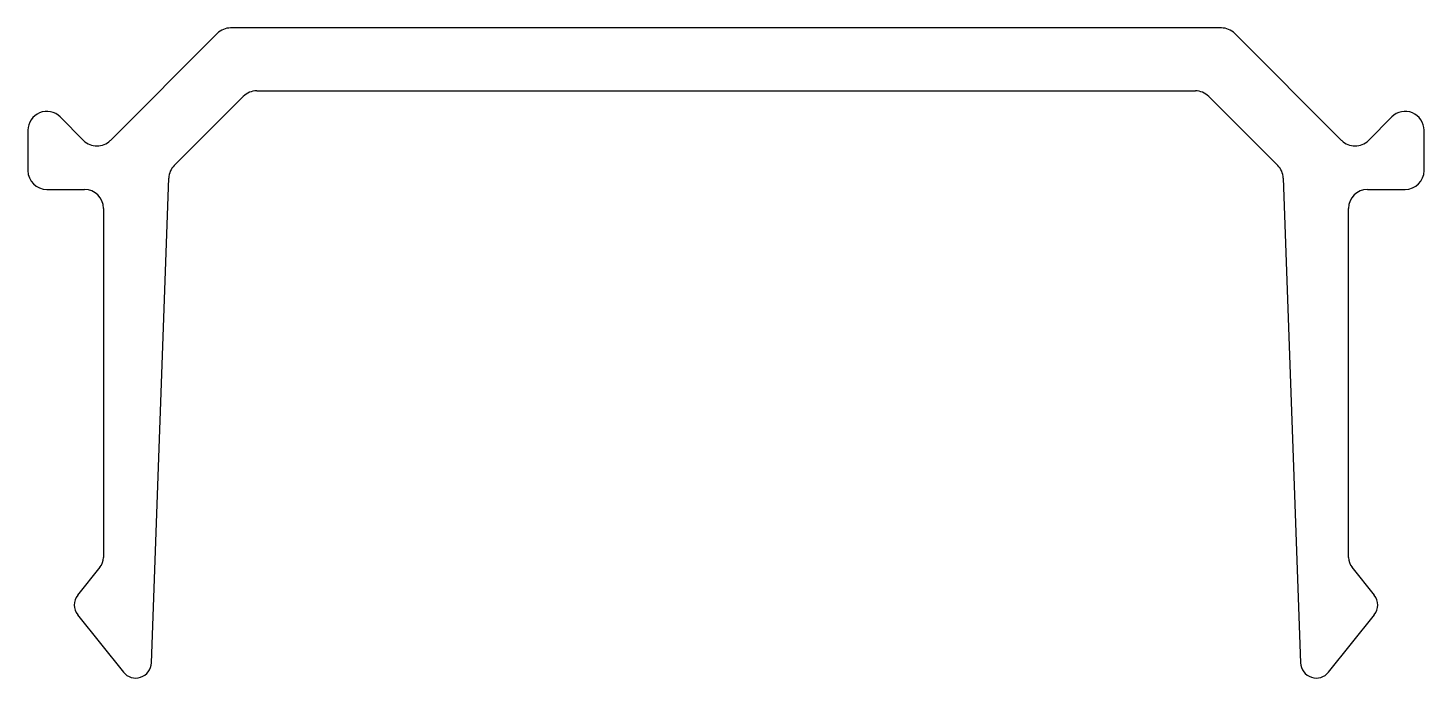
# Model space of a CAD drawing. Extents: x 1683.7 to 1705.9, y 1696.7 to 1707.
import ezdxf

# ---------------------------------------------------------------- set-up
doc = ezdxf.new("R2010")
doc.units = 0
doc.layers.get('0').update_dxf_attribs({"linetype": 'CONTINUOUS'})

msp = doc.modelspace()

# ---------------------------------------------------------------- linework, layer by layer
for p, q in [((1702.677, 1706.994), (1686.927, 1706.994)), ((1686.715, 1706.906), (1685.015, 1705.206)), ((1704.589, 1705.206), (1702.889, 1706.906)), ((1686.031, 1704.808), (1687.129, 1705.906)), ((1687.341, 1705.994), (1702.263, 1705.994)), ((1702.475, 1705.906), (1703.573, 1704.808)), ((1684.59, 1705.206), (1684.217, 1705.58)), ((1705.387, 1705.58), (1705.014, 1705.206)), ((1683.705, 1705.368), (1683.705, 1704.727)), ((1705.899, 1704.727), (1705.899, 1705.368)), ((1685.668, 1696.903), (1685.944, 1704.607)), ((1703.66, 1704.607), (1703.936, 1696.903)), ((1684.005, 1704.427), (1684.605, 1704.427)), ((1704.999, 1704.427), (1705.599, 1704.427)), ((1684.905, 1704.127), (1684.905, 1698.579)), ((1704.699, 1698.579), (1704.699, 1704.127)), ((1684.85, 1698.423), (1684.495, 1697.979)), ((1705.109, 1697.979), (1704.754, 1698.423)), ((1684.495, 1697.667), (1685.223, 1696.756)), ((1704.381, 1696.756), (1705.109, 1697.667))]:
    msp.add_line(p, q)
for centre, radius, start, end in [((1686.927, 1706.694), 0.3, 90, 135), ((1702.677, 1706.694), 0.3, 45, 90), ((1687.341, 1705.694), 0.3, 90, 135), ((1702.263, 1705.694), 0.3, 45, 90), ((1684.005, 1705.368), 0.3, 44.9598, 180), ((1705.599, 1705.368), 0.3, 0, 135.0402), ((1684.802, 1705.418), 0.3, 224.9598, 315), ((1704.802, 1705.418), 0.3, 225, 315.0402), ((1686.243, 1704.596), 0.3, 135, 177.9513), ((1703.361, 1704.596), 0.3, 2.0487, 45), ((1684.005, 1704.727), 0.3, 180, 270), ((1705.599, 1704.727), 0.3, 270, 360), ((1684.605, 1704.127), 0.3, 0, 90), ((1704.999, 1704.127), 0.3, 90, 180), ((1684.655, 1698.579), 0.25, 321.3989, 0), ((1704.949, 1698.579), 0.25, 180, 218.6011), ((1684.691, 1697.823), 0.25, 141.3989, 218.6011), ((1704.913, 1697.823), 0.25, 321.3989, 38.6011), ((1685.418, 1696.912), 0.25, 218.6011, 357.9513), ((1704.186, 1696.912), 0.25, 182.0487, 321.3989)]:
    msp.add_arc(centre, radius, start, end)

doc.saveas('drawing.dxf')
